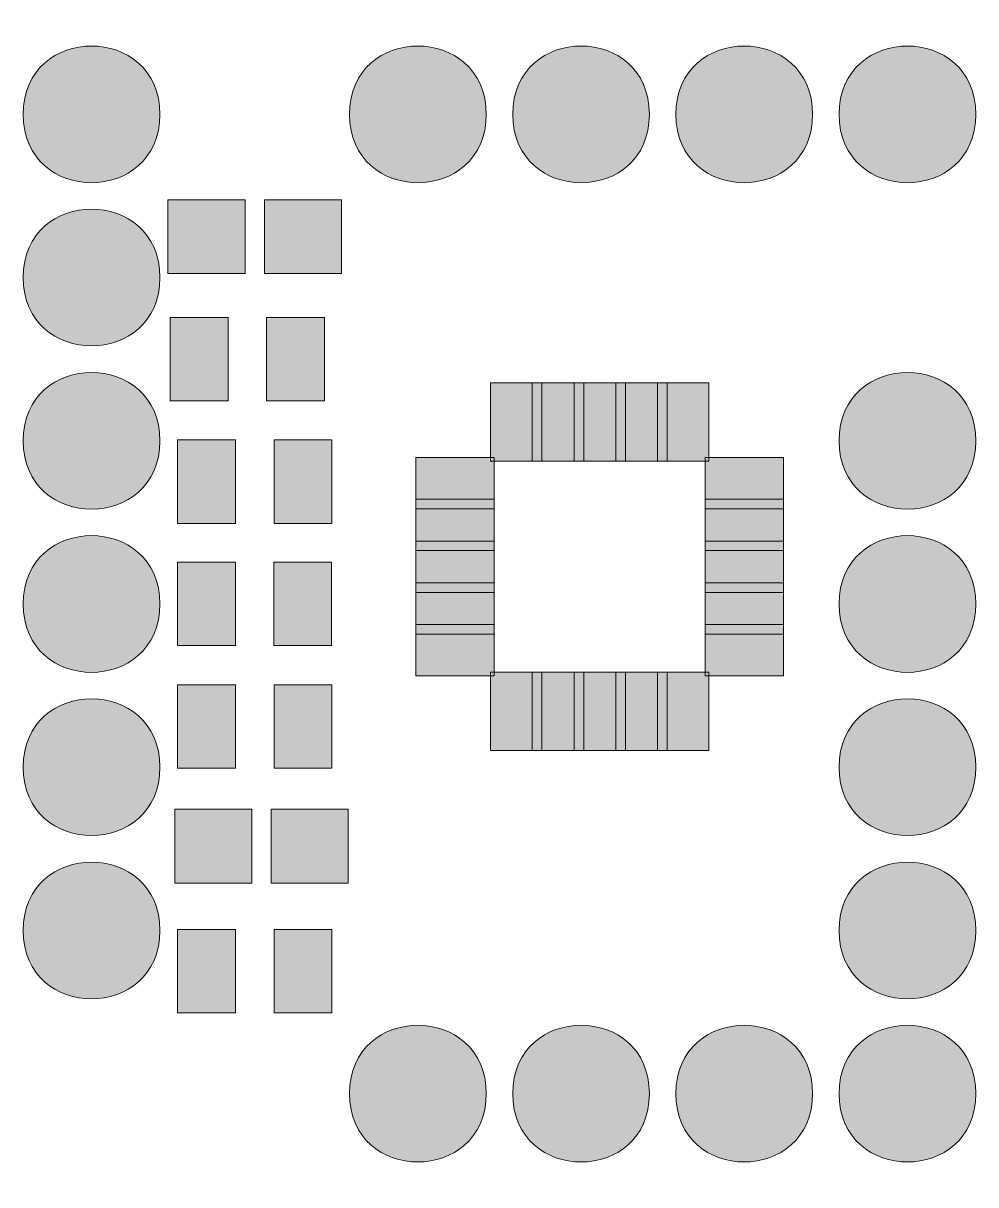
# Model space of a CAD drawing. Header units: inches. Extents: x 378.6 to 420.6, y 175 to 226.2.
import ezdxf

# ---------------------------------------------------------------- set-up
doc = ezdxf.new("R2010")
doc.units = ezdxf.units.IN
doc.header["$MEASUREMENT"] = 0
doc.layers.add('Layer 1', color=7, linetype='Continuous')

# ---------------------------------------------------------------- blocks, each defined once
blk = doc.blocks.new('block 2')
at = {"layer": 'Layer 1', "true_color": 0x7373de}
h = blk.add_hatch(color=163, dxfattribs=at)
h.dxf.hatch_style = 2
edge = h.paths.add_edge_path()
edge.add_spline(control_points=[(384.633, 222.176), (384.633, 226.195), (378.602, 226.195), (378.602, 222.176), (378.602, 218.156), (384.633, 218.156), (384.633, 222.176)], knot_values=[0, 0, 0, 0, 1, 1, 1, 2, 2, 2, 2], degree=3, periodic=0)
edge.add_line((384.633, 222.176), (384.633, 222.176))
h = blk.add_hatch(color=163, dxfattribs=at)
h.dxf.hatch_style = 2
edge = h.paths.add_edge_path()
edge.add_spline(control_points=[(399.031, 222.176), (399.031, 226.195), (393, 226.195), (393, 222.176), (393, 218.156), (399.031, 218.156), (399.031, 222.176)], knot_values=[0, 0, 0, 0, 1, 1, 1, 2, 2, 2, 2], degree=3, periodic=0)
edge.add_line((399.031, 222.176), (399.031, 222.176))
h = blk.add_hatch(color=163, dxfattribs=at)
h.dxf.hatch_style = 2
edge = h.paths.add_edge_path()
edge.add_spline(control_points=[(406.23, 222.176), (406.23, 226.195), (400.203, 226.195), (400.203, 222.176), (400.203, 218.156), (406.23, 218.156), (406.23, 222.176)], knot_values=[0, 0, 0, 0, 1, 1, 1, 2, 2, 2, 2], degree=3, periodic=0)
edge.add_line((406.23, 222.176), (406.23, 222.176))
h = blk.add_hatch(color=163, dxfattribs=at)
h.dxf.hatch_style = 2
edge = h.paths.add_edge_path()
edge.add_spline(control_points=[(413.43, 222.176), (413.43, 226.195), (407.402, 226.195), (407.402, 222.176), (407.402, 218.156), (413.43, 218.156), (413.43, 222.176)], knot_values=[0, 0, 0, 0, 1, 1, 1, 2, 2, 2, 2], degree=3, periodic=0)
edge.add_line((413.43, 222.176), (413.43, 222.176))
h = blk.add_hatch(color=163, dxfattribs=at)
h.dxf.hatch_style = 2
edge = h.paths.add_edge_path()
edge.add_spline(control_points=[(420.633, 222.176), (420.633, 226.195), (414.602, 226.195), (414.602, 222.176), (414.602, 218.156), (420.633, 218.156), (420.633, 222.176)], knot_values=[0, 0, 0, 0, 1, 1, 1, 2, 2, 2, 2], degree=3, periodic=0)
edge.add_line((420.633, 222.176), (420.633, 222.176))
h = blk.add_hatch(color=163, dxfattribs=at)
h.dxf.hatch_style = 2
edge = h.paths.add_edge_path()
edge.add_spline(control_points=[(384.633, 214.977), (384.633, 218.996), (378.602, 218.996), (378.602, 214.977), (378.602, 210.957), (384.633, 210.957), (384.633, 214.977)], knot_values=[0, 0, 0, 0, 1, 1, 1, 2, 2, 2, 2], degree=3, periodic=0)
edge.add_line((384.633, 214.977), (384.633, 214.977))
h = blk.add_hatch(color=163, dxfattribs=at)
h.dxf.hatch_style = 2
h.paths.add_polyline_path([(384.988, 215.148), (388.391, 215.148), (388.391, 218.41), (384.988, 218.41)])
h = blk.add_hatch(color=163, dxfattribs=at)
h.dxf.hatch_style = 2
h.paths.add_polyline_path([(389.242, 215.148), (392.645, 215.148), (392.645, 218.41), (389.242, 218.41)])
h = blk.add_hatch(color=163, dxfattribs=at)
h.dxf.hatch_style = 2
h.paths.add_polyline_path([(385.09, 209.535), (387.641, 209.535), (387.641, 213.219), (385.09, 213.219)])
h = blk.add_hatch(color=163, dxfattribs=at)
h.dxf.hatch_style = 2
h.paths.add_polyline_path([(389.34, 209.535), (391.891, 209.535), (391.891, 213.219), (389.34, 213.219)])
h = blk.add_hatch(color=163, dxfattribs=at)
h.dxf.hatch_style = 2
edge = h.paths.add_edge_path()
edge.add_spline(control_points=[(384.633, 207.777), (384.633, 211.797), (378.602, 211.797), (378.602, 207.777), (378.602, 203.758), (384.633, 203.758), (384.633, 207.777)], knot_values=[0, 0, 0, 0, 1, 1, 1, 2, 2, 2, 2], degree=3, periodic=0)
edge.add_line((384.633, 207.777), (384.633, 207.777))
h = blk.add_hatch(color=163, dxfattribs=at)
h.dxf.hatch_style = 2
edge = h.paths.add_edge_path()
edge.add_spline(control_points=[(420.633, 207.777), (420.633, 211.797), (414.602, 211.797), (414.602, 207.777), (414.602, 203.758), (420.633, 203.758), (420.633, 207.777)], knot_values=[0, 0, 0, 0, 1, 1, 1, 2, 2, 2, 2], degree=3, periodic=0)
edge.add_line((420.633, 207.777), (420.633, 207.777))
h = blk.add_hatch(color=163, dxfattribs=at)
h.dxf.hatch_style = 2
h.paths.add_polyline_path([(399.219, 206.871), (401.488, 206.871), (401.488, 210.328), (399.219, 210.328)])
h = blk.add_hatch(color=163, dxfattribs=at)
h.dxf.hatch_style = 2
h.paths.add_polyline_path([(401.062, 206.871), (403.332, 206.871), (403.332, 210.328), (401.062, 210.328)])
h = blk.add_hatch(color=163, dxfattribs=at)
h.dxf.hatch_style = 2
h.paths.add_polyline_path([(402.906, 206.871), (405.176, 206.871), (405.176, 210.328), (402.906, 210.328)])
h = blk.add_hatch(color=163, dxfattribs=at)
h.dxf.hatch_style = 2
h.paths.add_polyline_path([(404.746, 206.871), (407.016, 206.871), (407.016, 210.328), (404.746, 210.328)])
h = blk.add_hatch(color=163, dxfattribs=at)
h.dxf.hatch_style = 2
h.paths.add_polyline_path([(406.59, 206.871), (408.859, 206.871), (408.859, 210.328), (406.59, 210.328)])
h = blk.add_hatch(color=163, dxfattribs=at)
h.dxf.hatch_style = 2
h.paths.add_polyline_path([(385.414, 204.133), (387.965, 204.133), (387.965, 207.816), (385.414, 207.816)])
h = blk.add_hatch(color=163, dxfattribs=at)
h.dxf.hatch_style = 2
h.paths.add_polyline_path([(389.668, 204.133), (392.219, 204.133), (392.219, 207.816), (389.668, 207.816)])
h = blk.add_hatch(color=163, dxfattribs=at)
h.dxf.hatch_style = 2
h.paths.add_polyline_path([(395.93, 204.773), (399.387, 204.773), (399.387, 207.043), (395.93, 207.043)])
h = blk.add_hatch(color=163, dxfattribs=at)
h.dxf.hatch_style = 2
h.paths.add_polyline_path([(408.688, 204.773), (412.145, 204.773), (412.145, 207.043), (408.688, 207.043)])
h = blk.add_hatch(color=163, dxfattribs=at)
h.dxf.hatch_style = 2
h.paths.add_polyline_path([(395.93, 202.93), (399.387, 202.93), (399.387, 205.199), (395.93, 205.199)])
h = blk.add_hatch(color=163, dxfattribs=at)
h.dxf.hatch_style = 2
h.paths.add_polyline_path([(408.688, 202.93), (412.145, 202.93), (412.145, 205.199), (408.688, 205.199)])
h = blk.add_hatch(color=163, dxfattribs=at)
h.dxf.hatch_style = 2
edge = h.paths.add_edge_path()
edge.add_spline(control_points=[(384.633, 200.578), (384.633, 204.598), (378.602, 204.598), (378.602, 200.578), (378.602, 196.555), (384.633, 196.555), (384.633, 200.578)], knot_values=[0, 0, 0, 0, 1, 1, 1, 2, 2, 2, 2], degree=3, periodic=0)
edge.add_line((384.633, 200.578), (384.633, 200.578))
h = blk.add_hatch(color=163, dxfattribs=at)
h.dxf.hatch_style = 2
edge = h.paths.add_edge_path()
edge.add_spline(control_points=[(420.633, 200.578), (420.633, 204.598), (414.602, 204.598), (414.602, 200.578), (414.602, 196.555), (420.633, 196.555), (420.633, 200.578)], knot_values=[0, 0, 0, 0, 1, 1, 1, 2, 2, 2, 2], degree=3, periodic=0)
edge.add_line((420.633, 200.578), (420.633, 200.578))
h = blk.add_hatch(color=163, dxfattribs=at)
h.dxf.hatch_style = 2
h.paths.add_polyline_path([(395.93, 201.086), (399.387, 201.086), (399.387, 203.355), (395.93, 203.355)])
h = blk.add_hatch(color=163, dxfattribs=at)
h.dxf.hatch_style = 2
h.paths.add_polyline_path([(408.688, 201.086), (412.145, 201.086), (412.145, 203.355), (408.688, 203.355)])
h = blk.add_hatch(color=163, dxfattribs=at)
h.dxf.hatch_style = 2
h.paths.add_polyline_path([(385.41, 198.742), (387.961, 198.742), (387.961, 202.426), (385.41, 202.426)])
h = blk.add_hatch(color=163, dxfattribs=at)
h.dxf.hatch_style = 2
h.paths.add_polyline_path([(389.66, 198.742), (392.211, 198.742), (392.211, 202.426), (389.66, 202.426)])
h = blk.add_hatch(color=163, dxfattribs=at)
h.dxf.hatch_style = 2
h.paths.add_polyline_path([(395.93, 199.242), (399.387, 199.242), (399.387, 201.512), (395.93, 201.512)])
h = blk.add_hatch(color=163, dxfattribs=at)
h.dxf.hatch_style = 2
h.paths.add_polyline_path([(408.688, 199.242), (412.145, 199.242), (412.145, 201.512), (408.688, 201.512)])
h = blk.add_hatch(color=163, dxfattribs=at)
h.dxf.hatch_style = 2
h.paths.add_polyline_path([(395.93, 197.402), (399.387, 197.402), (399.387, 199.672), (395.93, 199.672)])
h = blk.add_hatch(color=163, dxfattribs=at)
h.dxf.hatch_style = 2
h.paths.add_polyline_path([(408.688, 197.402), (412.145, 197.402), (412.145, 199.672), (408.688, 199.672)])
h = blk.add_hatch(color=163, dxfattribs=at)
h.dxf.hatch_style = 2
edge = h.paths.add_edge_path()
edge.add_spline(control_points=[(384.633, 193.375), (384.633, 197.395), (378.602, 197.395), (378.602, 193.375), (378.602, 189.355), (384.633, 189.355), (384.633, 193.375)], knot_values=[0, 0, 0, 0, 1, 1, 1, 2, 2, 2, 2], degree=3, periodic=0)
edge.add_line((384.633, 193.375), (384.633, 193.375))
h = blk.add_hatch(color=163, dxfattribs=at)
h.dxf.hatch_style = 2
h.paths.add_polyline_path([(399.219, 194.113), (401.488, 194.113), (401.488, 197.57), (399.219, 197.57)])
h = blk.add_hatch(color=163, dxfattribs=at)
h.dxf.hatch_style = 2
h.paths.add_polyline_path([(401.062, 194.113), (403.332, 194.113), (403.332, 197.57), (401.062, 197.57)])
h = blk.add_hatch(color=163, dxfattribs=at)
h.dxf.hatch_style = 2
h.paths.add_polyline_path([(402.906, 194.113), (405.176, 194.113), (405.176, 197.57), (402.906, 197.57)])
h = blk.add_hatch(color=163, dxfattribs=at)
h.dxf.hatch_style = 2
h.paths.add_polyline_path([(404.746, 194.113), (407.016, 194.113), (407.016, 197.57), (404.746, 197.57)])
h = blk.add_hatch(color=163, dxfattribs=at)
h.dxf.hatch_style = 2
h.paths.add_polyline_path([(406.59, 194.113), (408.859, 194.113), (408.859, 197.57), (406.59, 197.57)])
h = blk.add_hatch(color=163, dxfattribs=at)
h.dxf.hatch_style = 2
edge = h.paths.add_edge_path()
edge.add_spline(control_points=[(420.633, 193.375), (420.633, 197.395), (414.602, 197.395), (414.602, 193.375), (414.602, 189.355), (420.633, 189.355), (420.633, 193.375)], knot_values=[0, 0, 0, 0, 1, 1, 1, 2, 2, 2, 2], degree=3, periodic=0)
edge.add_line((420.633, 193.375), (420.633, 193.375))
h = blk.add_hatch(color=163, dxfattribs=at)
h.dxf.hatch_style = 2
h.paths.add_polyline_path([(385.414, 193.332), (387.965, 193.332), (387.965, 197.016), (385.414, 197.016)])
h = blk.add_hatch(color=163, dxfattribs=at)
h.dxf.hatch_style = 2
h.paths.add_polyline_path([(389.668, 193.332), (392.219, 193.332), (392.219, 197.016), (389.668, 197.016)])
h = blk.add_hatch(color=163, dxfattribs=at)
h.dxf.hatch_style = 2
h.paths.add_polyline_path([(385.293, 188.262), (388.695, 188.262), (388.695, 191.523), (385.293, 191.523)])
h = blk.add_hatch(color=163, dxfattribs=at)
h.dxf.hatch_style = 2
h.paths.add_polyline_path([(389.543, 188.262), (392.945, 188.262), (392.945, 191.523), (389.543, 191.523)])
h = blk.add_hatch(color=163, dxfattribs=at)
h.dxf.hatch_style = 2
edge = h.paths.add_edge_path()
edge.add_spline(control_points=[(384.633, 186.176), (384.633, 190.195), (378.602, 190.195), (378.602, 186.176), (378.602, 182.156), (384.633, 182.156), (384.633, 186.176)], knot_values=[0, 0, 0, 0, 1, 1, 1, 2, 2, 2, 2], degree=3, periodic=0)
edge.add_line((384.633, 186.176), (384.633, 186.176))
h = blk.add_hatch(color=163, dxfattribs=at)
h.dxf.hatch_style = 2
edge = h.paths.add_edge_path()
edge.add_spline(control_points=[(420.633, 186.176), (420.633, 190.195), (414.602, 190.195), (414.602, 186.176), (414.602, 182.156), (420.633, 182.156), (420.633, 186.176)], knot_values=[0, 0, 0, 0, 1, 1, 1, 2, 2, 2, 2], degree=3, periodic=0)
edge.add_line((420.633, 186.176), (420.633, 186.176))
h = blk.add_hatch(color=163, dxfattribs=at)
h.dxf.hatch_style = 2
h.paths.add_polyline_path([(385.414, 182.535), (387.965, 182.535), (387.965, 186.219), (385.414, 186.219)])
h = blk.add_hatch(color=163, dxfattribs=at)
h.dxf.hatch_style = 2
h.paths.add_polyline_path([(389.668, 182.535), (392.219, 182.535), (392.219, 186.219), (389.668, 186.219)])
h = blk.add_hatch(color=163, dxfattribs=at)
h.dxf.hatch_style = 2
edge = h.paths.add_edge_path()
edge.add_spline(control_points=[(399.031, 178.977), (399.031, 182.996), (393, 182.996), (393, 178.977), (393, 174.957), (399.031, 174.957), (399.031, 178.977)], knot_values=[0, 0, 0, 0, 1, 1, 1, 2, 2, 2, 2], degree=3, periodic=0)
edge.add_line((399.031, 178.977), (399.031, 178.977))
h = blk.add_hatch(color=163, dxfattribs=at)
h.dxf.hatch_style = 2
edge = h.paths.add_edge_path()
edge.add_spline(control_points=[(406.23, 178.977), (406.23, 182.996), (400.203, 182.996), (400.203, 178.977), (400.203, 174.957), (406.23, 174.957), (406.23, 178.977)], knot_values=[0, 0, 0, 0, 1, 1, 1, 2, 2, 2, 2], degree=3, periodic=0)
edge.add_line((406.23, 178.977), (406.23, 178.977))
h = blk.add_hatch(color=163, dxfattribs=at)
h.dxf.hatch_style = 2
edge = h.paths.add_edge_path()
edge.add_spline(control_points=[(413.43, 178.977), (413.43, 182.996), (407.402, 182.996), (407.402, 178.977), (407.402, 174.957), (413.43, 174.957), (413.43, 178.977)], knot_values=[0, 0, 0, 0, 1, 1, 1, 2, 2, 2, 2], degree=3, periodic=0)
edge.add_line((413.43, 178.977), (413.43, 178.977))
h = blk.add_hatch(color=163, dxfattribs=at)
h.dxf.hatch_style = 2
edge = h.paths.add_edge_path()
edge.add_spline(control_points=[(420.633, 178.977), (420.633, 182.996), (414.602, 182.996), (414.602, 178.977), (414.602, 174.957), (420.633, 174.957), (420.633, 178.977)], knot_values=[0, 0, 0, 0, 1, 1, 1, 2, 2, 2, 2], degree=3, periodic=0)
edge.add_line((420.633, 178.977), (420.633, 178.977))
at = {"layer": 'Layer 1', "lineweight": 0}
for points in [[(384.988, 215.148), (388.391, 215.148), (388.391, 218.41), (384.988, 218.41), (384.988, 215.148)], [(389.242, 215.148), (392.645, 215.148), (392.645, 218.41), (389.242, 218.41), (389.242, 215.148)], [(385.09, 209.535), (387.641, 209.535), (387.641, 213.219), (385.09, 213.219), (385.09, 209.535)], [(389.34, 209.535), (391.891, 209.535), (391.891, 213.219), (389.34, 213.219), (389.34, 209.535)], [(399.219, 206.871), (401.488, 206.871), (401.488, 210.328), (399.219, 210.328), (399.219, 206.871)], [(401.062, 206.871), (403.332, 206.871), (403.332, 210.328), (401.062, 210.328), (401.062, 206.871)], [(402.906, 206.871), (405.176, 206.871), (405.176, 210.328), (402.906, 210.328), (402.906, 206.871)], [(404.746, 206.871), (407.016, 206.871), (407.016, 210.328), (404.746, 210.328), (404.746, 206.871)], [(406.59, 206.871), (408.859, 206.871), (408.859, 210.328), (406.59, 210.328), (406.59, 206.871)], [(385.414, 204.133), (387.965, 204.133), (387.965, 207.816), (385.414, 207.816), (385.414, 204.133)], [(389.668, 204.133), (392.219, 204.133), (392.219, 207.816), (389.668, 207.816), (389.668, 204.133)], [(395.93, 204.773), (399.387, 204.773), (399.387, 207.043), (395.93, 207.043), (395.93, 204.773)], [(408.688, 204.773), (412.145, 204.773), (412.145, 207.043), (408.688, 207.043), (408.688, 204.773)], [(395.93, 202.93), (399.387, 202.93), (399.387, 205.199), (395.93, 205.199), (395.93, 202.93)], [(408.688, 202.93), (412.145, 202.93), (412.145, 205.199), (408.688, 205.199), (408.688, 202.93)], [(395.93, 201.086), (399.387, 201.086), (399.387, 203.355), (395.93, 203.355), (395.93, 201.086)], [(408.688, 201.086), (412.145, 201.086), (412.145, 203.355), (408.688, 203.355), (408.688, 201.086)], [(385.41, 198.742), (387.961, 198.742), (387.961, 202.426), (385.41, 202.426), (385.41, 198.742)], [(389.66, 198.742), (392.211, 198.742), (392.211, 202.426), (389.66, 202.426), (389.66, 198.742)], [(395.93, 199.242), (399.387, 199.242), (399.387, 201.512), (395.93, 201.512), (395.93, 199.242)], [(408.688, 199.242), (412.145, 199.242), (412.145, 201.512), (408.688, 201.512), (408.688, 199.242)], [(395.93, 197.402), (399.387, 197.402), (399.387, 199.672), (395.93, 199.672), (395.93, 197.402)], [(408.688, 197.402), (412.145, 197.402), (412.145, 199.672), (408.688, 199.672), (408.688, 197.402)], [(399.219, 194.113), (401.488, 194.113), (401.488, 197.57), (399.219, 197.57), (399.219, 194.113)], [(401.062, 194.113), (403.332, 194.113), (403.332, 197.57), (401.062, 197.57), (401.062, 194.113)], [(402.906, 194.113), (405.176, 194.113), (405.176, 197.57), (402.906, 197.57), (402.906, 194.113)], [(404.746, 194.113), (407.016, 194.113), (407.016, 197.57), (404.746, 197.57), (404.746, 194.113)], [(406.59, 194.113), (408.859, 194.113), (408.859, 197.57), (406.59, 197.57), (406.59, 194.113)], [(385.414, 193.332), (387.965, 193.332), (387.965, 197.016), (385.414, 197.016), (385.414, 193.332)], [(389.668, 193.332), (392.219, 193.332), (392.219, 197.016), (389.668, 197.016), (389.668, 193.332)], [(385.293, 188.262), (388.695, 188.262), (388.695, 191.523), (385.293, 191.523), (385.293, 188.262)], [(389.543, 188.262), (392.945, 188.262), (392.945, 191.523), (389.543, 191.523), (389.543, 188.262)], [(385.414, 182.535), (387.965, 182.535), (387.965, 186.219), (385.414, 186.219), (385.414, 182.535)], [(389.668, 182.535), (392.219, 182.535), (392.219, 186.219), (389.668, 186.219), (389.668, 182.535)]]:
    blk.add_lwpolyline(points, dxfattribs=at)
for points in [[(384.633, 222.176), (384.633, 226.195), (378.602, 226.195), (378.602, 222.176), (378.602, 218.156), (384.633, 218.156), (384.633, 222.176)], [(399.031, 222.176), (399.031, 226.195), (393, 226.195), (393, 222.176), (393, 218.156), (399.031, 218.156), (399.031, 222.176)], [(406.23, 222.176), (406.23, 226.195), (400.203, 226.195), (400.203, 222.176), (400.203, 218.156), (406.23, 218.156), (406.23, 222.176)], [(413.43, 222.176), (413.43, 226.195), (407.402, 226.195), (407.402, 222.176), (407.402, 218.156), (413.43, 218.156), (413.43, 222.176)], [(420.633, 222.176), (420.633, 226.195), (414.602, 226.195), (414.602, 222.176), (414.602, 218.156), (420.633, 218.156), (420.633, 222.176)], [(384.633, 214.977), (384.633, 218.996), (378.602, 218.996), (378.602, 214.977), (378.602, 210.957), (384.633, 210.957), (384.633, 214.977)], [(384.633, 207.777), (384.633, 211.797), (378.602, 211.797), (378.602, 207.777), (378.602, 203.758), (384.633, 203.758), (384.633, 207.777)], [(420.633, 207.777), (420.633, 211.797), (414.602, 211.797), (414.602, 207.777), (414.602, 203.758), (420.633, 203.758), (420.633, 207.777)], [(384.633, 200.578), (384.633, 204.598), (378.602, 204.598), (378.602, 200.578), (378.602, 196.555), (384.633, 196.555), (384.633, 200.578)], [(420.633, 200.578), (420.633, 204.598), (414.602, 204.598), (414.602, 200.578), (414.602, 196.555), (420.633, 196.555), (420.633, 200.578)], [(384.633, 193.375), (384.633, 197.395), (378.602, 197.395), (378.602, 193.375), (378.602, 189.355), (384.633, 189.355), (384.633, 193.375)], [(420.633, 193.375), (420.633, 197.395), (414.602, 197.395), (414.602, 193.375), (414.602, 189.355), (420.633, 189.355), (420.633, 193.375)], [(384.633, 186.176), (384.633, 190.195), (378.602, 190.195), (378.602, 186.176), (378.602, 182.156), (384.633, 182.156), (384.633, 186.176)], [(420.633, 186.176), (420.633, 190.195), (414.602, 190.195), (414.602, 186.176), (414.602, 182.156), (420.633, 182.156), (420.633, 186.176)], [(399.031, 178.977), (399.031, 182.996), (393, 182.996), (393, 178.977), (393, 174.957), (399.031, 174.957), (399.031, 178.977)], [(406.23, 178.977), (406.23, 182.996), (400.203, 182.996), (400.203, 178.977), (400.203, 174.957), (406.23, 174.957), (406.23, 178.977)], [(413.43, 178.977), (413.43, 182.996), (407.402, 182.996), (407.402, 178.977), (407.402, 174.957), (413.43, 174.957), (413.43, 178.977)], [(420.633, 178.977), (420.633, 182.996), (414.602, 182.996), (414.602, 178.977), (414.602, 174.957), (420.633, 174.957), (420.633, 178.977)]]:
    blk.add_open_spline(points, degree=3, knots=[0, 0, 0, 0, 1, 1, 1, 2, 2, 2, 2], dxfattribs=at)

msp = doc.modelspace()

# ---------------------------------------------------------------- block references
at = {"layer": 'Layer 1'}
msp.add_blockref('block 2', (0, 0), dxfattribs=at)

doc.saveas('drawing.dxf')
